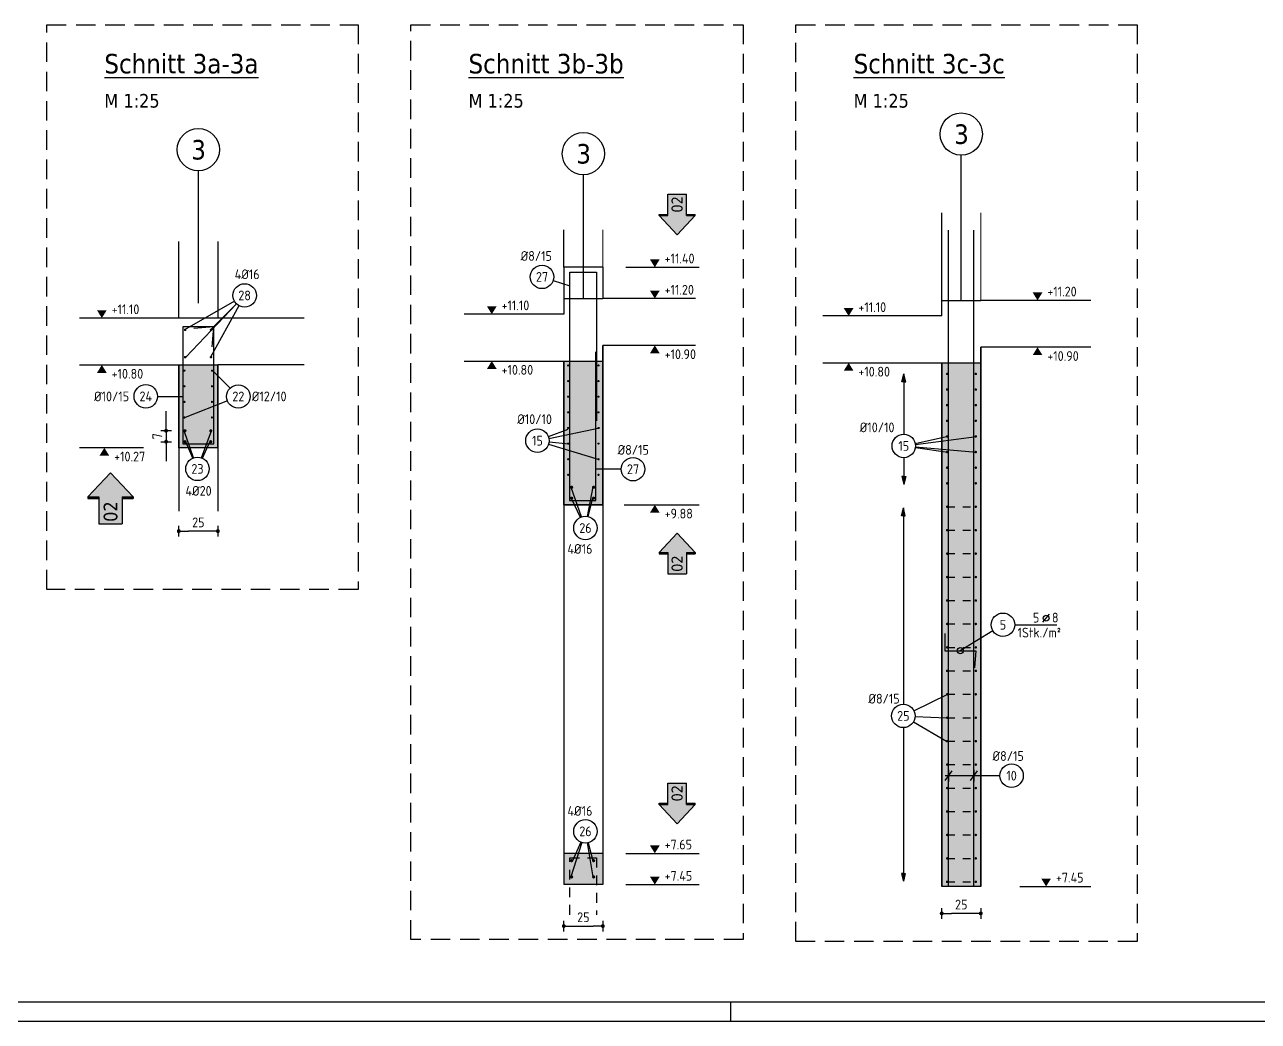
# Model space of a CAD drawing. Extents: x 0 to 74.3, y 0 to 34.2.
# Drawn here: x 12.41 to 28.2, y 0 to 12.75 of the extents above; entities that cross this region are included whole.
import ezdxf
from ezdxf.enums import TextEntityAlignment as Align

# ---------------------------------------------------------------- set-up
doc = ezdxf.new("R2010")
doc.units = 0
doc.header["$LTSCALE"] = 0.5
for name, pattern in [('AUSGEZOGEN', [1000.01, 1000, 0.01]), ('DASHED', [0.75, 0.5, -0.25]), ('DOT', [0.175, 0.05, -0.125]), ('HIDDEN', [0.375, 0.25, -0.125]), ('STRICHLINIE', [0.75, 0.5, -0.25])]:
    doc.linetypes.add(name, pattern=pattern)
for name, color, linetype in [('ACHSEN', 7, 'Continuous'), ('AFU', 7, 'Continuous'), ('BETON', 7, 'Continuous'), ('DETAIL', 7, 'Continuous'), ('grau_hell', 7, 'Continuous'), ('grau_mittel', 7, 'Continuous'), ('HILFE', 7, 'Continuous'), ('INDEX', 7, 'Continuous'), ('koten', 7, 'Continuous'), ('MASSE', 7, 'Continuous'), ('OBJEKT', 7, 'Continuous'), ('RAHMEN', 7, 'Continuous'), ('RND', 7, 'Continuous'), ('RND-1', 7, 'Continuous'), ('RND_BILD', 7, 'Continuous'), ('SFP_Achsen', 7, 'Continuous'), ('TEXT', 7, 'Continuous')]:
    doc.layers.add(name, color=color, linetype=linetype)
doc.styles.add('helv', font='tahoma.ttf')
doc.styles.add('txt', font='isocp.shx')
doc.linetypes.add('AFU_50K', pattern='A,0.15,["/",Standard,S=0.2,R=0,X=-0.01,Y=-0.1],0.07,["/",Standard,S=0.2,R=0,X=-0.01,Y=-0.1],0.15', length=0.37)
doc.dimstyles.new('DOT_I', dxfattribs={"dimscale": 0.5, "dimtxt": 0.25, "dimasz": 0.25, "dimexe": 0.1, "dimexo": 0.3, "dimgap": 0.1, "dimtad": 1, "dimdec": 3, "dimzin": 3, "dimtxsty": 'txt', "dimblk": 'DOT', "dimblk1": 'DOT', "dimblk2": 'DOT', "dimsah": 1, "dimcen": 0.1, "dimse1": 1, "dimse2": 1, "dimazin": 0, "dimtfac": 1, "dimtdec": 4, "dimtix": 1, "dimtmove": 2, "dimatfit": 3, "dimfxl": 0, "dimtvp": 1, "dimtolj": 1, "dimtzin": 0, "dimarcsym": 0})

# ---------------------------------------------------------------- blocks, each defined once
blk = doc.blocks.new('RND_LEI')
at = {"layer": 'RND', "color": 7, "linetype": 'Continuous'}
blk.add_line((1.022, 0.066), (1.19, 0.27), dxfattribs=at)
for centre, radius in [((0, 0), 0.3), ((1.106, 0.168), 0.075)]:
    blk.add_circle(centre, radius, dxfattribs=at)
at = {"layer": 'RND', "color": 7, "linetype": 'Continuous', "style": 'txt'}
blk.add_attdef('POSL', text='', height=0.25, dxfattribs=at).set_placement((0, 0), align=Align.MIDDLE)
blk.add_attdef('ANZ', text='', height=0.25, dxfattribs=at).set_placement((0.931, 0.057), align=Align.RIGHT)
for tag, p in [('DUM', (1.253, 0.057)), ('ABSTD', (1.674, 0.057)), ('POSTXT', (0.374, -0.327))]:
    blk.add_attdef(tag, p, '', height=0.25, dxfattribs=at)
blk = doc.blocks.new('A1-35-0')
at = {"layer": 'RAHMEN', "color": 5}
blk.add_line((2, 0.5), (118.4, 0.5), dxfattribs=at)
at = {"layer": 'RAHMEN', "color": 7}
blk.add_line((42.9, 0), (42.9, 0.5), dxfattribs=at)
at = {"layer": 'RAHMEN'}
blk.add_line((0, 0), (118.9, 0), dxfattribs=at)
blk = doc.blocks.new('okrd_u')
at = {"layer": 'koten', "color": 7, "linetype": 'Continuous'}
blk.add_solid([(-0.125, -0.202), (0.125, -0.202), (0, 0)], dxfattribs=at)
at = {"layer": 'koten', "style": 'txt'}
blk.add_attdef('OKRD', (0.25, -0.35), '', height=0.25, dxfattribs=at)
blk = doc.blocks.new('okrd_o')
at = {"layer": 'koten', "color": 7, "linetype": 'Continuous'}
blk.add_solid([(-0.125, 0.202), (0.125, 0.202), (0, 0)], dxfattribs=at)
at = {"layer": 'koten', "style": 'txt'}
blk.add_attdef('OKRD', (0.25, 0.1), '', height=0.25, dxfattribs=at)
blk = doc.blocks.new('DOT')
at = {"layer": 'MASSE', "color": 7, "linetype": 'Continuous'}
for p, q in [((0, 0), (-1, 0)), ((0, 0.54), (0, -0.54))]:
    blk.add_line(p, q, dxfattribs=at)
at = {"layer": 'MASSE', "color": 7, "linetype": 'Continuous', "const_width": 0.2}
blk.add_lwpolyline([(-0.1, 0, 1), (0.1, 0, 1)], format="xyb", close=True, dxfattribs=at)
blk = doc.blocks.new('*D33')
at = {"layer": 'Defpoints', "color": 0, "linetype": 'AUSGEZOGEN', "transparency": 16777216}
for p in [(14.383, 6.273), (14.383, 6.273), (14.883, 6.273)]:
    blk.add_point(p, dxfattribs=at)
at = {"layer": 'MASSE', "color": 0, "linetype": 'AUSGEZOGEN', "lineweight": -2, "transparency": 16777216}
blk.add_line((14.758, 6.273), (14.508, 6.273), dxfattribs=at)
at = {"layer": 'MASSE', "color": 0, "linetype": 'AUSGEZOGEN', "lineweight": -2, "transparency": 16777216, "xscale": 0.125, "yscale": 0.125, "zscale": 0.125, "rotation": 180}
blk.add_blockref('DOT', (14.383, 6.273), dxfattribs=at)
at = {"layer": 'MASSE', "color": 0, "linetype": 'AUSGEZOGEN', "lineweight": -2, "transparency": 16777216, "xscale": 0.125, "yscale": 0.125, "zscale": 0.125}
blk.add_blockref('DOT', (14.883, 6.273), dxfattribs=at)
at = {"layer": 'MASSE', "color": 0, "linetype": 'AUSGEZOGEN', "transparency": 16777216, "insert": (14.633, 6.385), "char_height": 0.125, "attachment_point": 5, "style": 'txt'}
blk.add_mtext('\\A1;25', dxfattribs=at)
blk = doc.blocks.new('RND_HIN')
at = {"layer": 'RND', "color": 7, "linetype": 'Continuous'}
blk.add_circle((0, 0), 0.3, dxfattribs=at)
at = {"layer": 'RND', "color": 7, "linetype": 'Continuous', "style": 'txt'}
blk.add_attdef('POSI', text='', height=0.25, dxfattribs=at).set_placement((0, 0), align=Align.MIDDLE)
blk = doc.blocks.new('*D34')
at = {"layer": 'Defpoints', "color": 0, "linetype": 'AUSGEZOGEN', "transparency": 16777216}
for p in [(14.22, 7.558), (14.22, 7.418), (14.22, 7.418)]:
    blk.add_point(p, dxfattribs=at)
at = {"layer": 'MASSE', "color": 0, "linetype": 'AUSGEZOGEN', "lineweight": -2, "transparency": 16777216}
for p, q in [((14.22, 7.683), (14.22, 7.808)), ((14.22, 7.558), (14.22, 7.418)), ((14.22, 7.293), (14.22, 7.168))]:
    blk.add_line(p, q, dxfattribs=at)
at = {"layer": 'MASSE', "color": 0, "linetype": 'AUSGEZOGEN', "lineweight": -2, "transparency": 16777216, "xscale": 0.125, "yscale": 0.125, "zscale": 0.125}
for p, rotation in [((14.22, 7.558), 270), ((14.22, 7.418), 90)]:
    blk.add_blockref('DOT', p, dxfattribs=dict(at, rotation=rotation))
at = {"layer": 'MASSE', "color": 0, "linetype": 'AUSGEZOGEN', "transparency": 16777216, "insert": (14.108, 7.488), "char_height": 0.125, "attachment_point": 5, "rotation": 90, "style": 'txt'}
blk.add_mtext('\\A1;7', dxfattribs=at)
blk = doc.blocks.new('Pfeillinie')
at = {"layer": 'TEXT', "linetype": 'Continuous'}
blk.add_hatch(color=7, dxfattribs=at).paths.add_polyline_path([(0, 0), (-0.8, 0.2), (-0.8, 0), (-0.8, -0.2)])
at = {"layer": 'TEXT', "color": 7, "linetype": 'Continuous'}
for p, q in [((-0.8, 0), (-0.8, 0.2)), ((-0.8, 0.2), (0, 0)), ((-0.8, 0), (-0.8, -0.2)), ((-0.8, -0.2), (0, 0))]:
    blk.add_line(p, q, dxfattribs=at)
blk = doc.blocks.new('*D35')
at = {"layer": 'Defpoints', "color": 0, "linetype": 'AUSGEZOGEN', "transparency": 16777216}
for p in [(24.148, 1.381), (24.148, 1.381), (24.648, 1.381)]:
    blk.add_point(p, dxfattribs=at)
at = {"layer": 'MASSE', "color": 0, "linetype": 'AUSGEZOGEN', "lineweight": -2, "transparency": 16777216}
blk.add_line((24.523, 1.381), (24.273, 1.381), dxfattribs=at)
at = {"layer": 'MASSE', "color": 0, "linetype": 'AUSGEZOGEN', "lineweight": -2, "transparency": 16777216, "xscale": 0.125, "yscale": 0.125, "zscale": 0.125, "rotation": 180}
blk.add_blockref('DOT', (24.148, 1.381), dxfattribs=at)
at = {"layer": 'MASSE', "color": 0, "linetype": 'AUSGEZOGEN', "lineweight": -2, "transparency": 16777216, "xscale": 0.125, "yscale": 0.125, "zscale": 0.125}
blk.add_blockref('DOT', (24.648, 1.381), dxfattribs=at)
at = {"layer": 'MASSE', "color": 0, "linetype": 'AUSGEZOGEN', "transparency": 16777216, "insert": (24.398, 1.494), "char_height": 0.125, "attachment_point": 5, "style": 'txt'}
blk.add_mtext('\\A1;25', dxfattribs=at)
blk = doc.blocks.new('lei_gre')
at = {"layer": 'RND', "color": 7, "linetype": 'Continuous'}
for p, q in [((-0.09, -0.12), (0.09, 0.12)), ((0, 0.15), (0, -0.15))]:
    blk.add_line(p, q, dxfattribs=at)
blk = doc.blocks.new('*D36')
at = {"layer": 'Defpoints', "color": 0, "linetype": 'AUSGEZOGEN', "transparency": 16777216}
for p in [(19.311, 1.219), (19.811, 1.219), (19.811, 1.219)]:
    blk.add_point(p, dxfattribs=at)
at = {"layer": 'MASSE', "color": 0, "linetype": 'AUSGEZOGEN', "lineweight": -2, "transparency": 16777216}
blk.add_line((19.436, 1.219), (19.686, 1.219), dxfattribs=at)
at = {"layer": 'MASSE', "color": 0, "linetype": 'AUSGEZOGEN', "lineweight": -2, "transparency": 16777216, "xscale": 0.125, "yscale": 0.125, "zscale": 0.125, "rotation": 180}
blk.add_blockref('DOT', (19.311, 1.219), dxfattribs=at)
at = {"layer": 'MASSE', "color": 0, "linetype": 'AUSGEZOGEN', "lineweight": -2, "transparency": 16777216, "xscale": 0.125, "yscale": 0.125, "zscale": 0.125}
blk.add_blockref('DOT', (19.811, 1.219), dxfattribs=at)
at = {"layer": 'MASSE', "color": 0, "linetype": 'AUSGEZOGEN', "transparency": 16777216, "insert": (19.561, 1.332), "char_height": 0.125, "attachment_point": 5, "style": 'txt'}
blk.add_mtext('\\A1;25', dxfattribs=at)
blk = doc.blocks.new('hin_ind5')
at = {"layer": 'grau_hell', "linetype": 'AUSGEZOGEN'}
h = blk.add_hatch(color=9, dxfattribs=at)
h.dxf.hatch_style = 2
h.paths.add_polyline_path([(0, 0), (0.619, -0.577), (0.619, -0.3), (1.306, -0.3), (1.306, 0.3), (0.619, 0.3), (0.619, 0.577)])
h.paths.add_polyline_path([(0.34, -0.274), (1.311, -0.274), (1.311, 0.274), (0.34, 0.274)], flags=9)
at = {"layer": 'OBJEKT', "linetype": 'AUSGEZOGEN'}
for points in [[(0.619, 0.3), (0.66, 0.3), (0.66, 0.577), (0.619, 0.577)], [(0.619, -0.577), (0.66, -0.577), (0.66, -0.3), (0.619, -0.3)]]:
    blk.add_hatch(color=1, dxfattribs=at).paths.add_polyline_path(points)
at = {"layer": 'OBJEKT', "color": 1, "linetype": 'AUSGEZOGEN'}
for p, q in [((0, 0), (0.619, 0.577)), ((0.619, 0.577), (0.619, 0.3)), ((0.619, 0.577), (0.66, 0.577)), ((0.66, 0.577), (0.66, 0.3)), ((0, 0), (0.619, -0.577)), ((0.619, 0.3), (1.306, 0.3)), ((1.306, 0.3), (1.306, -0.3)), ((0.619, -0.3), (0.619, -0.577)), ((0.619, -0.3), (1.306, -0.3)), ((0.66, -0.3), (0.66, -0.577))]:
    blk.add_line(p, q, dxfattribs=at)
at = {"layer": 'OBJEKT', "color": 7, "linetype": 'AUSGEZOGEN'}
blk.add_line((0.619, -0.577), (0.66, -0.577), dxfattribs=at)
at = {"layer": 'INDEX', "color": 1, "linetype": 'Continuous', "style": 'helv'}
blk.add_attdef('INDEX', text='', height=0.35, rotation=360, dxfattribs=at).set_placement((1.259, 0), align=Align.MIDDLE_RIGHT)

msp = doc.modelspace()

# ---------------------------------------------------------------- hatches: boundary and pattern name
at = {"layer": 'grau_mittel'}
for points in [[(14.883, 8.3996), (14.383, 8.3996), (14.383, 7.3396), (14.883, 7.3396)], [(19.8114, 8.4498), (19.3114, 8.4498), (19.3114, 6.6098), (19.4964, 6.6098), (19.6262, 6.6098), (19.8114, 6.6098)], [(24.6477, 8.4265), (24.1477, 8.4265), (24.1477, 1.7265), (24.6477, 1.7265)], [(19.3114, 2.1498), (19.3114, 1.7498), (19.8114, 1.7498), (19.8114, 2.1498)]]:
    msp.add_hatch(color=61, dxfattribs=at).paths.add_polyline_path(points)

# ---------------------------------------------------------------- linework, layer by layer
at = {"layer": 'ACHSEN', "color": 140, "linetype": 'AUSGEZOGEN'}
for p, q in [((24.3977, 9.2265), (24.3977, 11.0842)), ((14.633, 9.1909), (14.633, 10.8848)), ((19.5614, 9.2498), (19.5614, 10.8331))]:
    msp.add_line(p, q, dxfattribs=at)
at = {"layer": 'AFU', "color": 8, "linetype": 'AFU_50K'}
for p, q in [((19.3114, 9.2498), (19.8114, 9.2498)), ((24.1477, 9.2265), (24.6477, 9.2265)), ((14.383, 8.3996), (14.883, 8.3996)), ((19.3114, 8.4498), (19.8114, 8.4498)), ((24.1477, 8.4265), (24.6477, 8.4265)), ((19.8114, 1.7498), (19.3114, 1.7498)), ((24.6477, 1.7265), (24.1477, 1.7265))]:
    msp.add_line(p, q, dxfattribs=at)
at = {"layer": 'BETON', "color": 6, "linetype": 'AUSGEZOGEN'}
for p, q in [((24.1477, 9.0265), (24.1477, 10.3472)), ((19.3114, 9.6498), (19.3114, 9.0498)), ((19.8114, 9.6498), (19.8114, 9.2498)), ((20.9962, 8.6498), (19.8114, 8.6498)), ((26.0584, 8.6265), (24.6477, 8.6265)), ((13.1114, 8.3996), (14.383, 8.3996)), ((15.9878, 8.3996), (14.883, 8.3996)), ((18.0367, 8.4498), (19.3114, 8.4498)), ((22.6284, 8.4265), (24.1477, 8.4265)), ((14.883, 7.3396), (14.383, 7.3396)), ((19.8114, 2.1498), (19.3114, 2.1498)), ((19.3114, 2.1498), (19.3114, 1.7498)), ((19.8114, 2.1498), (19.8114, 1.7498))]:
    msp.add_line(p, q, dxfattribs=at)
at = {"layer": 'BETON', "color": 6, "linetype": 'AUSGEZOGEN', "lineweight": 13}
msp.add_line((24.6477, 10.3472), (24.6477, 9.2265), dxfattribs=at)
at = {"layer": 'BETON', "color": 6, "linetype": 'AUSGEZOGEN', "lineweight": 25}
for p, q in [((19.8114, 9.6498), (19.3114, 9.6498)), ((20.9962, 9.2498), (19.8114, 9.2498)), ((26.0584, 9.2265), (24.6477, 9.2265)), ((19.3114, 9.0498), (18.0367, 9.0498)), ((24.1477, 9.0265), (22.6284, 9.0265)), ((15.9878, 8.9996), (13.1114, 8.9996))]:
    msp.add_line(p, q, dxfattribs=at)
at = {"layer": 'BETON', "color": 6, "linetype": 'AUSGEZOGEN', "lineweight": 35}
for p, q in [((24.6477, 8.6265), (24.6477, 1.7265)), ((14.383, 8.3996), (14.383, 7.3396)), ((14.883, 8.3996), (14.883, 7.3396)), ((19.3114, 8.4498), (19.3114, 6.6098)), ((24.1477, 8.4265), (24.1477, 1.7265))]:
    msp.add_line(p, q, dxfattribs=at)
at = {"layer": 'BETON', "color": 6, "linetype": 'AUSGEZOGEN', "lineweight": 35, "flags": 128}
msp.add_lwpolyline([(19.8114, 8.6498), (19.8114, 6.6098), (19.6264, 6.6098), (19.6262, 6.6098), (19.4966, 6.6098), (19.4964, 6.6098), (19.3114, 6.6098)], dxfattribs=at)
at = {"layer": 'DETAIL', "color": 102, "linetype": 'STRICHLINIE'}
for points in [[(12.6921, 5.5276), (12.6921, 12.7546), (16.6786, 12.7546), (16.6786, 5.5276)], [(17.3531, 1.0464), (17.3531, 12.7546), (21.6074, 12.7546), (21.6074, 1.0464)], [(22.282, 1.0231), (22.282, 12.7546), (26.6512, 12.7546), (26.6512, 1.0231)]]:
    msp.add_lwpolyline(points, close=True, dxfattribs=at)
at = {"layer": 'HILFE', "color": 102, "linetype": 'AUSGEZOGEN'}
for p, q in [((20.1032, 9.6498), (21.0417, 9.6498)), ((13.9323, 7.3396), (13.1114, 7.3396)), ((20.0826, 6.6098), (21.0417, 6.6098)), ((20.1032, 2.1498), (21.0417, 2.1498)), ((20.1032, 1.7498), (21.0417, 1.7498)), ((25.1481, 1.7265), (26.0584, 1.7265))]:
    msp.add_line(p, q, dxfattribs=at)
at = {"layer": 'OBJEKT', "color": 7, "linetype": 'AUSGEZOGEN'}
for p, q in [((19.3114, 9.6498), (19.3114, 10.1287)), ((14.383, 8.9996), (14.383, 9.9788)), ((14.883, 9.9788), (14.883, 8.9996)), ((14.383, 7.3396), (14.383, 6.528)), ((14.883, 7.3396), (14.883, 6.528)), ((19.3114, 6.6098), (19.3114, 2.1498)), ((19.8114, 6.6098), (19.8114, 2.1498))]:
    msp.add_line(p, q, dxfattribs=at)
at = {"layer": 'OBJEKT', "color": 7, "linetype": 'AUSGEZOGEN', "lineweight": 13}
msp.add_line((19.8114, 10.1287), (19.8114, 9.6498), dxfattribs=at)
at = {"layer": 'RND', "color": 102, "linetype": 'AUSGEZOGEN'}
for p, q in [((19.1747, 9.4804), (19.3883, 9.4113)), ((15.0953, 9.2151), (14.4558, 8.8484)), ((15.1219, 9.1811), (14.4718, 8.4991)), ((15.1197, 9.1833), (14.7868, 8.8484)), ((15.1527, 9.1585), (14.7868, 8.4991)), ((15.0389, 8.1025), (14.8141, 8.3275)), ((14.1103, 7.9981), (14.433, 7.9981)), ((15.0053, 7.9414), (14.4624, 7.7275)), ((19.1135, 7.4839), (19.3664, 7.5801)), ((19.1203, 7.4605), (19.7716, 7.5931)), ((14.5726, 7.2117), (14.4521, 7.5578)), ((14.6739, 7.2107), (14.8021, 7.5578)), ((23.8086, 7.396), (24.2098, 7.4853)), ((23.8109, 7.3829), (24.5919, 7.4853)), ((14.5626, 7.2078), (14.4721, 7.4178)), ((14.6847, 7.2062), (14.7821, 7.4178)), ((19.1167, 7.3866), (19.7638, 7.1882)), ((19.1225, 7.415), (19.3732, 7.3889)), ((23.8107, 7.3428), (24.2258, 7.2853)), ((23.8116, 7.3508), (24.5919, 7.2853)), ((20.0467, 7.0659), (19.722, 7.0659)), ((19.5385, 6.4549), (19.4071, 6.8336)), ((19.6153, 6.4606), (19.6865, 6.8395)), ((19.5236, 6.4488), (19.4091, 6.691)), ((19.6235, 6.4589), (19.6815, 6.694)), ((24.8036, 4.9974), (24.3858, 4.743)), ((23.7919, 3.9743), (24.2258, 4.1853)), ((23.7865, 3.8329), (24.2098, 3.5853)), ((23.8069, 3.9023), (24.2098, 3.8853)), ((24.8926, 3.1436), (24.1926, 3.1436)), ((19.542, 2.2884), (19.4012, 1.8476)), ((19.5269, 2.2942), (19.4212, 2.0557)), ((19.6118, 2.2833), (19.6828, 1.8476)), ((19.6245, 2.2859), (19.6828, 2.0557))]:
    msp.add_line(p, q, dxfattribs=at)
at = {"layer": 'RND', "color": 7, "linetype": 'DOT'}
for p, q in [((24.2178, 6.5853), (24.5839, 6.5853)), ((24.2178, 6.2853), (24.5839, 6.2853)), ((24.2178, 5.9853), (24.5839, 5.9853)), ((24.2178, 5.6853), (24.5839, 5.6853)), ((24.2178, 5.3853), (24.5839, 5.3853)), ((24.2178, 5.0853), (24.5839, 5.0853)), ((24.2178, 4.7853), (24.5839, 4.7853)), ((24.2178, 4.4853), (24.5839, 4.4853)), ((24.2178, 4.1853), (24.5839, 4.1853)), ((24.2178, 3.8853), (24.5839, 3.8853)), ((24.2178, 3.5853), (24.5839, 3.5853)), ((24.2178, 3.2853), (24.5839, 3.2853)), ((24.2178, 2.9853), (24.5839, 2.9853)), ((24.2178, 2.6853), (24.5839, 2.6853)), ((24.2178, 2.3853), (24.5839, 2.3853)), ((24.2178, 2.0853), (24.5839, 2.0853)), ((24.2178, 1.7853), (24.5839, 1.7853))]:
    msp.add_line(p, q, dxfattribs=at)
at = {"layer": 'RND', "color": 7, "linetype": 'AUSGEZOGEN'}
msp.add_line((25.0817, 5.0754), (25.6217, 5.0754), dxfattribs=at)
at = {"layer": 'RND', "color": 1, "linetype": 'AUSGEZOGEN'}
for points in [[(24.2354, 1.7265), (24.2354, 10.1265)], [(24.5599, 1.7265), (24.5599, 10.1265)], [(19.3883, 7.6853), (19.3883, 9.5853), (19.7283, 9.5853), (19.7283, 7.6853)], [(14.8103, 8.6306), (14.833, 8.8896), (14.433, 8.8896), (14.433, 7.3896), (14.833, 7.3896), (14.833, 8.8896), (14.5739, 8.8669)], [(19.382, 8.5672), (19.382, 6.6672), (19.722, 6.6672), (19.722, 8.5672)]]:
    msp.add_lwpolyline(points, dxfattribs=at)
at = {"layer": 'RND', "color": 7, "linetype": 'AUSGEZOGEN'}
for points, const_width in [([(14.4558, 8.8484, 1), (14.4718, 8.8484, 1)], 0.016), ([(14.7868, 8.8484, 1), (14.8028, 8.8484, 1)], 0.016), ([(14.4558, 8.4991, 1), (14.4718, 8.4991, 1)], 0.016), ([(14.7868, 8.4991, 1), (14.8028, 8.4991, 1)], 0.016), ([(19.3594, 8.3935, 1), (19.3734, 8.3935, 1)], 0.014), ([(19.7479, 8.3935, 1), (19.7619, 8.3935, 1)], 0.014), ([(14.4484, 8.3275, 1), (14.4624, 8.3275, 1)], 0.014), ([(14.8001, 8.3275, 1), (14.8141, 8.3275, 1)], 0.014), ([(24.2098, 8.2853, 1), (24.2258, 8.2853, 1)], 0.016), ([(24.5759, 8.2853, 1), (24.5919, 8.2853, 1)], 0.016), ([(14.4484, 8.1275, 1), (14.4624, 8.1275, 1)], 0.014), ([(14.8001, 8.1275, 1), (14.8141, 8.1275, 1)], 0.014), ([(19.3594, 8.1935, 1), (19.3734, 8.1935, 1)], 0.014), ([(19.7479, 8.1935, 1), (19.7619, 8.1935, 1)], 0.014), ([(24.2098, 8.0853, 1), (24.2258, 8.0853, 1)], 0.016), ([(24.5759, 8.0853, 1), (24.5919, 8.0853, 1)], 0.016), ([(14.4484, 7.9275, 1), (14.4624, 7.9275, 1)], 0.014), ([(14.8001, 7.9275, 1), (14.8141, 7.9275, 1)], 0.014), ([(19.3594, 7.9935, 1), (19.3734, 7.9935, 1)], 0.014), ([(19.7479, 7.9935, 1), (19.7619, 7.9935, 1)], 0.014), ([(24.2098, 7.8853, 1), (24.2258, 7.8853, 1)], 0.016), ([(24.5759, 7.8853, 1), (24.5919, 7.8853, 1)], 0.016), ([(14.4484, 7.7275, 1), (14.4624, 7.7275, 1)], 0.014), ([(14.8001, 7.7275, 1), (14.8141, 7.7275, 1)], 0.014), ([(19.3594, 7.7935, 1), (19.3734, 7.7935, 1)], 0.014), ([(19.7479, 7.7935, 1), (19.7619, 7.7935, 1)], 0.014), ([(19.3594, 7.5935, 1), (19.3734, 7.5935, 1)], 0.014), ([(19.7479, 7.5935, 1), (19.7619, 7.5935, 1)], 0.014), ([(24.2098, 7.6853, 1), (24.2258, 7.6853, 1)], 0.016), ([(24.5759, 7.6853, 1), (24.5919, 7.6853, 1)], 0.016), ([(14.4521, 7.5578, 1), (14.4721, 7.5578, 1)], 0.02), ([(14.4521, 7.4178, 1), (14.4721, 7.4178, 1)], 0.02), ([(14.7821, 7.5578, 1), (14.8021, 7.5578, 1)], 0.02), ([(14.7821, 7.4178, 1), (14.8021, 7.4178, 1)], 0.02), ([(24.2098, 7.4853, 1), (24.2258, 7.4853, 1)], 0.016), ([(24.5759, 7.4853, 1), (24.5919, 7.4853, 1)], 0.016), ([(19.3594, 7.3935, 1), (19.3734, 7.3935, 1)], 0.014), ([(19.7479, 7.3935, 1), (19.7619, 7.3935, 1)], 0.014), ([(24.2098, 7.2853, 1), (24.2258, 7.2853, 1)], 0.016), ([(24.5759, 7.2853, 1), (24.5919, 7.2853, 1)], 0.016), ([(19.3594, 7.1935, 1), (19.3734, 7.1935, 1)], 0.014), ([(19.7479, 7.1935, 1), (19.7619, 7.1935, 1)], 0.014), ([(19.3594, 6.9935, 1), (19.3734, 6.9935, 1)], 0.014), ([(19.7479, 6.9935, 1), (19.7619, 6.9935, 1)], 0.014), ([(24.2098, 7.0853, 1), (24.2258, 7.0853, 1)], 0.016), ([(24.5759, 7.0853, 1), (24.5919, 7.0853, 1)], 0.016), ([(19.4012, 6.8354, 1), (19.4212, 6.8354, 1)], 0.02), ([(19.7028, 6.8354, -1), (19.6828, 6.8354, -1)], 0.02), ([(24.2098, 6.8853, 1), (24.2258, 6.8853, 1)], 0.016), ([(24.5759, 6.8853, 1), (24.5919, 6.8853, 1)], 0.016), ([(19.4012, 6.6954, 1), (19.4212, 6.6954, 1)], 0.02), ([(19.7028, 6.6954, -1), (19.6828, 6.6954, -1)], 0.02), ([(24.2098, 6.5853, 1), (24.2258, 6.5853, 1)], 0.016), ([(24.5759, 6.5853, 1), (24.5919, 6.5853, 1)], 0.016), ([(24.2098, 6.2853, 1), (24.2258, 6.2853, 1)], 0.016), ([(24.5759, 6.2853, 1), (24.5919, 6.2853, 1)], 0.016), ([(24.2098, 5.9853, 1), (24.2258, 5.9853, 1)], 0.016), ([(24.5759, 5.9853, 1), (24.5919, 5.9853, 1)], 0.016), ([(24.2098, 5.6853, 1), (24.2258, 5.6853, 1)], 0.016), ([(24.5759, 5.6853, 1), (24.5919, 5.6853, 1)], 0.016), ([(24.2098, 5.3853, 1), (24.2258, 5.3853, 1)], 0.016), ([(24.5759, 5.3853, 1), (24.5919, 5.3853, 1)], 0.016), ([(24.2098, 5.0853, 1), (24.2258, 5.0853, 1)], 0.016), ([(24.5759, 5.0853, 1), (24.5919, 5.0853, 1)], 0.016), ([(24.2098, 4.7853, 1), (24.2258, 4.7853, 1)], 0.016), ([(24.5759, 4.7853, 1), (24.5919, 4.7853, 1)], 0.016), ([(24.2098, 4.4853, 1), (24.2258, 4.4853, 1)], 0.016), ([(24.5759, 4.4853, 1), (24.5919, 4.4853, 1)], 0.016), ([(24.2098, 4.1853, 1), (24.2258, 4.1853, 1)], 0.016), ([(24.5759, 4.1853, 1), (24.5919, 4.1853, 1)], 0.016), ([(24.2098, 3.8853, 1), (24.2258, 3.8853, 1)], 0.016), ([(24.5759, 3.8853, 1), (24.5919, 3.8853, 1)], 0.016), ([(24.2098, 3.5853, 1), (24.2258, 3.5853, 1)], 0.016), ([(24.5759, 3.5853, 1), (24.5919, 3.5853, 1)], 0.016), ([(24.2098, 3.2853, 1), (24.2258, 3.2853, 1)], 0.016), ([(24.5759, 3.2853, 1), (24.5919, 3.2853, 1)], 0.016), ([(24.2098, 2.9853, 1), (24.2258, 2.9853, 1)], 0.016), ([(24.5759, 2.9853, 1), (24.5919, 2.9853, 1)], 0.016), ([(24.2098, 2.6853, 1), (24.2258, 2.6853, 1)], 0.016), ([(24.5759, 2.6853, 1), (24.5919, 2.6853, 1)], 0.016), ([(24.2098, 2.3853, 1), (24.2258, 2.3853, 1)], 0.016), ([(24.5759, 2.3853, 1), (24.5919, 2.3853, 1)], 0.016), ([(19.4012, 2.0557, 1), (19.4212, 2.0557, 1)], 0.02), ([(19.7028, 2.0557, -1), (19.6828, 2.0557, -1)], 0.02), ([(24.2098, 2.0853, 1), (24.2258, 2.0853, 1)], 0.016), ([(24.5759, 2.0853, 1), (24.5919, 2.0853, 1)], 0.016), ([(19.4012, 1.8476, 1), (19.4212, 1.8476, 1)], 0.02), ([(19.7028, 1.8476, -1), (19.6828, 1.8476, -1)], 0.02), ([(24.2098, 1.7853, 1), (24.2258, 1.7853, 1)], 0.016), ([(24.5759, 1.7853, 1), (24.5919, 1.7853, 1)], 0.016)]:
    msp.add_lwpolyline(points, format="xyb", close=True, dxfattribs=dict(at, const_width=const_width))
at = {"layer": 'RND', "color": 102, "linetype": 'AUSGEZOGEN'}
for points in [[(23.6621, 8.2858), (23.6621, 7.5134)], [(23.6621, 7.2134), (23.6621, 6.8711)], [(23.657, 6.5703), (23.657, 4.0587)], [(23.657, 3.7587), (23.657, 1.7919)]]:
    msp.add_lwpolyline(points, dxfattribs=at)
at = {"layer": 'RND', "color": 7, "linetype": 'HIDDEN'}
msp.add_lwpolyline([(19.3883, 1.3645), (19.3883, 2.0932), (19.7283, 2.0932), (19.7283, 1.3645)], dxfattribs=at)
at = {"layer": 'RND', "color": 7, "linetype": 'AUSGEZOGEN'}
msp.add_circle((24.3858, 4.743), 0.04, dxfattribs=at)
at = {"layer": 'RND-1', "color": 1, "linetype": 'AUSGEZOGEN'}
msp.add_lwpolyline([(24.1858, 4.963), (24.1858, 4.743), (24.5858, 4.743), (24.5666, 4.5239)], dxfattribs=at)
at = {"layer": 'SFP_Achsen', "color": 7, "linetype": 'AUSGEZOGEN'}
for centre in [(24.3977, 11.3546), (14.633, 11.1553), (19.5614, 11.1036)]:
    msp.add_circle(centre, 0.2705, dxfattribs=at)

# ---------------------------------------------------------------- block references
at = {"layer": 'koten', "color": 6, "linetype": 'AUSGEZOGEN', "xscale": 0.5, "yscale": 0.5, "zscale": 0.5}
for p, values in [((20.4758, 9.6498), {'OKRD': '+11.40'}), ((20.4758, 2.1498), {'OKRD': '+7.65'})]:
    msp.add_blockref('okrd_o', p, dxfattribs=at).add_auto_attribs(values)
at = {"layer": 'koten', "color": 7, "linetype": 'DASHED', "xscale": 0.5, "yscale": 0.5, "zscale": 0.5}
for p, values in [((20.4758, 9.2498), {'OKRD': '+11.20'}), ((25.3746, 9.2265), {'OKRD': '+11.20'}), ((13.3978, 8.9996), {'OKRD': '+11.10'}), ((18.3891, 9.0498), {'OKRD': '+11.10'}), ((22.9565, 9.0265), {'OKRD': '+11.10'})]:
    msp.add_blockref('okrd_o', p, dxfattribs=at).add_auto_attribs(values)
at = {"layer": 'koten', "color": 7, "linetype": 'AUSGEZOGEN', "xscale": 0.5, "yscale": 0.5, "zscale": 0.5}
for p, values in [((20.4758, 8.6498), {'OKRD': '+10.90'}), ((25.3746, 8.6265), {'OKRD': '+10.90'}), ((13.3978, 8.3996), {'OKRD': '+10.80'}), ((18.3891, 8.4498), {'OKRD': '+10.80'}), ((22.9565, 8.4265), {'OKRD': '+10.80'}), ((13.4301, 7.3396), {'OKRD': '+10.27'}), ((20.4758, 6.6098), {'OKRD': '+9.88'})]:
    msp.add_blockref('okrd_u', p, dxfattribs=at).add_auto_attribs(values)
at = {"layer": 'koten', "color": 7, "linetype": 'AUSGEZOGEN'}
ref = msp.add_blockref('okrd_o', (20.4758, 1.7498), dxfattribs=dict(at, xscale=0.5, yscale=0.5, zscale=0.5))
ref.add_attrib('OKRD', '+7.45', (20.6008, 1.7998), dxfattribs={"layer": '0', "color": 0, "linetype": 'ByBlock', "height": 0.125, "style": 'txt'})
ref = msp.add_blockref('okrd_o', (25.4843, 1.7265), dxfattribs=dict(at, xscale=0.5, yscale=0.5, zscale=0.5))
ref.add_attrib('OKRD', '+7.45', (25.6093, 1.7765), dxfattribs={"layer": '0', "color": 0, "linetype": 'ByBlock', "height": 0.125, "style": 'txt'})
at = {"layer": 'RAHMEN', "color": 7, "linetype": 'AUSGEZOGEN', "xscale": 0.5, "yscale": 0.5, "zscale": 0.5}
msp.add_blockref('A1-35-0', (0, 0), dxfattribs=at)
at = {"layer": 'RND', "color": 7, "linetype": 'AUSGEZOGEN', "xscale": 0.5, "yscale": 0.5, "zscale": 0.5}
for name, p, values in [('RND_HIN', (19.032, 9.5266), {'POSI': '27'}), ('RND_HIN', (15.2254, 9.2897), {'POSI': '28'}), ('RND_HIN', (13.9603, 7.9981), {'POSI': '24'}), ('RND_HIN', (15.1449, 7.9964), {'POSI': '22'}), ('RND_HIN', (18.9733, 7.4306), {'POSI': '15'}), ('RND_HIN', (23.6621, 7.3634), {'POSI': '15'}), ('RND_HIN', (14.6219, 7.07), {'POSI': '23'}), ('RND_HIN', (20.1967, 7.0659), {'POSI': '27'}), ('RND_HIN', (19.5876, 6.3132), {'POSI': '26'}), ('RND_LEI', (24.9317, 5.0754), {'POSL': '5', 'DUM': '8', 'ANZ': '5', 'POSTXT': '1Stk./m²'}), ('RND_HIN', (23.657, 3.9087), {'POSI': '25'}), ('RND_HIN', (25.0426, 3.1436), {'POSI': '10'}), ('RND_HIN', (19.5876, 2.4313), {'POSI': '26'})]:
    msp.add_blockref(name, p, dxfattribs=at).add_auto_attribs(values)
at = {"layer": 'RND', "color": 102, "linetype": 'AUSGEZOGEN', "xscale": 0.125, "yscale": 0.125, "zscale": 0.125}
for p, rotation in [((23.6621, 8.2858), 90), ((23.6621, 6.8711), 270), ((23.657, 6.5703), 90), ((23.657, 1.7919), 270)]:
    msp.add_blockref('Pfeillinie', p, dxfattribs=dict(at, rotation=rotation))
at = {"layer": 'RND', "color": 7, "linetype": 'AUSGEZOGEN'}
ref = msp.add_blockref('hin_ind5', (13.5089, 7.0206), dxfattribs=dict(at, xscale=-0.5, yscale=0.5, zscale=0.5, rotation=90))
ref.add_attrib('INDEX', '02', dxfattribs={"layer": 'INDEX', "color": 1, "linetype": 'Continuous', "height": 0.175, "rotation": 90, "style": 'helv'}).set_placement((13.5089, 6.6545), align=Align.MIDDLE_RIGHT)
at = {"layer": 'RND', "color": 7, "linetype": 'AUSGEZOGEN', "xscale": 0.5, "yscale": 0.5, "zscale": 0.5}
for p in [(24.2354, 3.1436), (24.5599, 3.1436)]:
    msp.add_blockref('lei_gre', p, dxfattribs=at)
at = {"layer": 'RND_BILD', "color": 7, "linetype": 'AUSGEZOGEN'}
ref = msp.add_blockref('hin_ind5', (20.7606, 10.0633), dxfattribs=dict(at, xscale=0.4, yscale=0.4, zscale=0.4, rotation=90.00000000000001))
ref.add_attrib('INDEX', '02', dxfattribs={"layer": 'INDEX', "color": 1, "linetype": 'Continuous', "height": 0.14, "rotation": 90, "style": 'helv'}).set_placement((20.7606, 10.5599), align=Align.MIDDLE_RIGHT)
ref = msp.add_blockref('hin_ind5', (20.7606, 6.2484), dxfattribs=dict(at, xscale=-0.4, yscale=0.4, zscale=0.4, rotation=90))
ref.add_attrib('INDEX', '02', dxfattribs={"layer": 'INDEX', "color": 1, "linetype": 'Continuous', "height": 0.14, "rotation": 90, "style": 'helv'}).set_placement((20.7606, 5.9627), align=Align.MIDDLE_RIGHT)
ref = msp.add_blockref('hin_ind5', (20.7606, 2.5272), dxfattribs=dict(at, xscale=0.4, yscale=0.4, zscale=0.4, rotation=90.00000000000001))
ref.add_attrib('INDEX', '02', dxfattribs={"layer": 'INDEX', "color": 1, "linetype": 'Continuous', "height": 0.14, "rotation": 90, "style": 'helv'}).set_placement((20.7606, 3.0239), align=Align.MIDDLE_RIGHT)

# ---------------------------------------------------------------- texts
at = {"layer": 'SFP_Achsen', "color": 6, "linetype": 'AUSGEZOGEN', "style": 'helv'}
for p in [(24.3071, 11.2284), (14.5423, 11.0291), (19.4708, 10.9774)]:
    msp.add_text('3', height=0.25, dxfattribs=at).set_placement(p)
at = {"layer": 'TEXT', "color": 6, "linetype": 'AUSGEZOGEN', "style": 'helv'}
for s, p in [('%%uSchnitt 3a-3a', (13.43, 12.1307)), ('%%USchnitt 3b-3b', (18.0911, 12.1307)), ('%%USchnitt 3c-3c', (23.0199, 12.1307))]:
    msp.add_text(s, height=0.25, dxfattribs=at).set_placement(p)
at = {"layer": 'TEXT', "color": 1, "linetype": 'AUSGEZOGEN', "style": 'helv'}
for p in [(13.43, 11.6932), (18.0911, 11.6932), (23.0199, 11.6932)]:
    msp.add_text('M 1:25', height=0.175, dxfattribs=at).set_placement(p)
at = {"layer": 'TEXT', "color": 7, "linetype": 'AUSGEZOGEN', "style": 'txt'}
for s, p in [('%%C8/15', (18.7581, 9.7321)), ('4%%C16', (15.0981, 9.4976)), ('%%C10/15', (13.2979, 7.9347)), ('%%C12/10', (15.3178, 7.935)), ('%%C10/10', (18.7145, 7.643)), ('%%C10/10', (23.099, 7.5386)), ('%%C8/15', (19.999, 7.2505)), ('4%%C20', (14.468, 6.7263)), ('4%%C16', (19.3574, 5.9832)), ('%%C8/15', (23.2091, 4.0664)), ('%%C8/15', (24.7983, 3.3327)), ('4%%C16', (19.3574, 2.6301))]:
    msp.add_text(s, height=0.125, dxfattribs=at).set_placement(p)

# ---------------------------------------------------------------- dimensions: what is measured, and where the dimension line sits
at = {"layer": 'MASSE', "color": 7, "linetype": 'AUSGEZOGEN'}
dim = msp.add_linear_dim(base=(14.2203, 7.4178), p1=(14.2203, 7.5578), p2=(14.2203, 7.4178), angle=90, dimstyle='DOT_I', override={"dimdec": 0, "dimlfac": 50}, dxfattribs=at)
dim.commit()
dim.dimension.update_dxf_attribs({"geometry": '*D34', "text_midpoint": (14.1078, 7.4878)})
for base, p1, p2, picture, middle in [((14.383, 6.2729), (14.883, 6.2729), (14.383, 6.2729), '*D33', (14.633, 6.3854)), ((24.1477, 1.3813), (24.6477, 1.3813), (24.1477, 1.3813), '*D35', (24.3977, 1.4938)), ((19.8114, 1.219), (19.3114, 1.219), (19.8114, 1.219), '*D36', (19.5614, 1.3315))]:
    dim = msp.add_linear_dim(base=base, p1=p1, p2=p2, dimstyle='DOT_I', override={"dimdec": 0, "dimlfac": 50}, dxfattribs=at)
    dim.commit()
    dim.dimension.update_dxf_attribs({"geometry": picture, "text_midpoint": middle})

doc.saveas('drawing.dxf')
